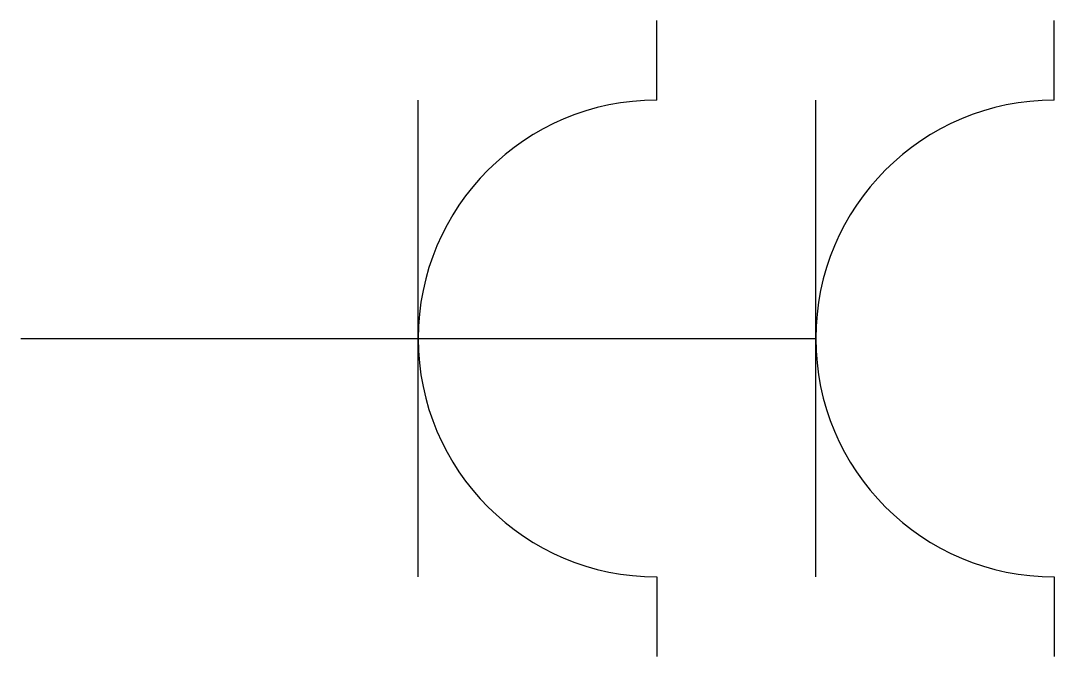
# Model space of a CAD drawing. Header units: millimetres. Extents: x 0 to 7.8, y -2.4 to 2.4.
import ezdxf

# ---------------------------------------------------------------- set-up
doc = ezdxf.new("R2010")
doc.units = ezdxf.units.MM

msp = doc.modelspace()

# ---------------------------------------------------------------- linework, layer by layer
at = {"transparency": 33554687}
for p, q in [((4.8, 1.8), (4.8, 2.4)), ((7.8, 1.8), (7.8, 2.4)), ((3, -1.8), (3, 1.8)), ((6, -1.8), (6, 1.8)), ((0, 0), (6, 0)), ((4.8, -1.8), (4.8, -2.4)), ((7.8, -1.8), (7.8, -2.4))]:
    msp.add_line(p, q, dxfattribs=at)
for centre in [(4.8, 0), (7.8, 0)]:
    msp.add_arc(centre, 1.8, 90, 270, dxfattribs=at)

doc.saveas('drawing.dxf')
